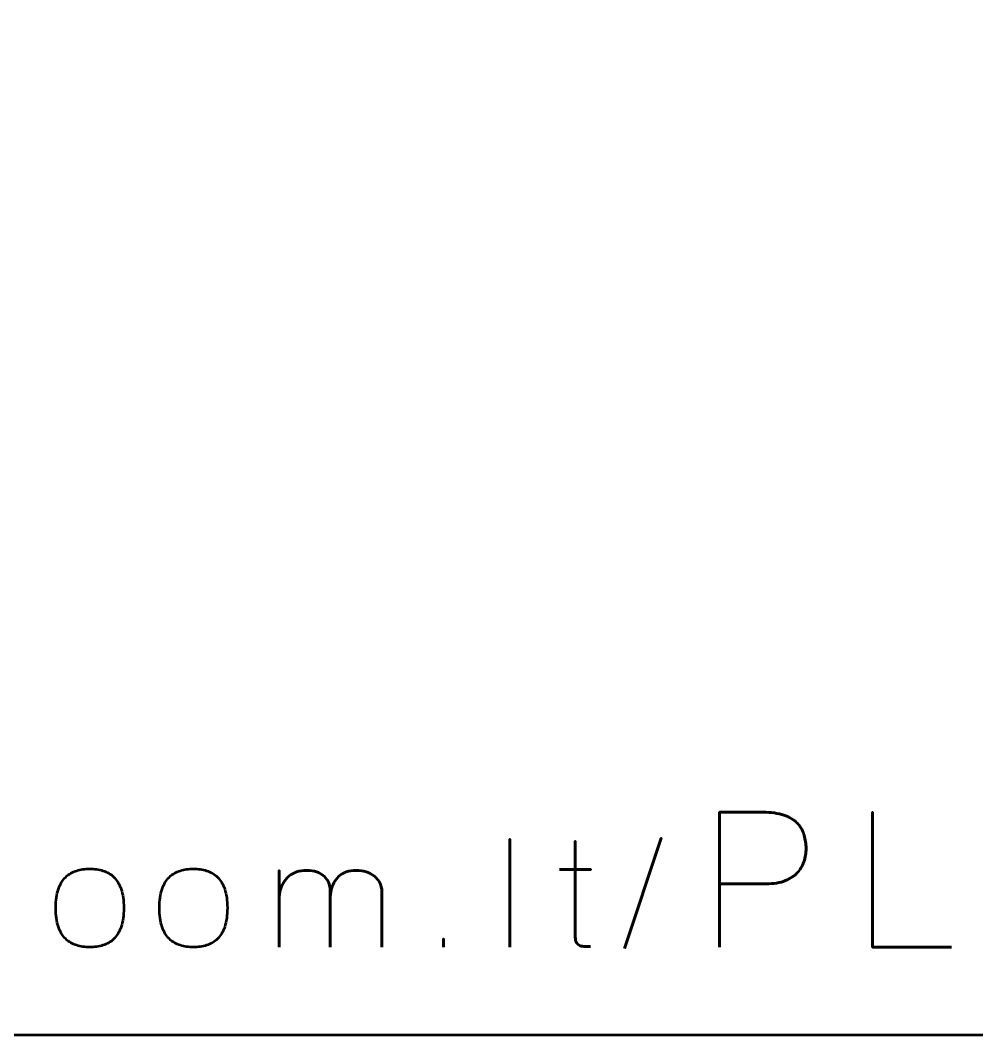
# Model space of a CAD drawing. Header units: centimetres. Extents: x -21 to 0, y -29.7 to 0.
# Drawn here: x -7.496 to -3.892, y -29.7 to -25.876 of the extents above; entities that cross this region are included whole.
import ezdxf

# ---------------------------------------------------------------- set-up
doc = ezdxf.new("R2010")
doc.units = ezdxf.units.CM
doc.header["$MEASUREMENT"] = 0
doc.layers.add('Layer 1', color=7, linetype='Continuous')

msp = doc.modelspace()

# ---------------------------------------------------------------- linework, layer by layer
at = {"layer": 'Layer 1', "color": 1, "lineweight": 53}
msp.add_open_spline([(-21.00003, -29.19995), (-21.00003, -29.19995), (-21.00003, -5.89992), (-21.00003, -5.89992), (-21.00003, -5.89992), (-21.00003, -5.81709), (-20.93286, -5.74992), (-20.85003, -5.74992), (-20.85003, -5.74992), (-20.7672, -5.74992), (-20.70003, -5.68275), (-20.70003, -5.59992), (-20.70003, -5.59992), (-20.70003, -5.51709), (-20.7672, -5.44992), (-20.85003, -5.44992), (-20.85003, -5.44992), (-20.93286, -5.44992), (-21.00003, -5.38275), (-21.00003, -5.29992), (-21.00003, -5.29992), (-21.00003, -5.21709), (-20.93286, -5.14992), (-20.85003, -5.14992), (-20.85003, -5.14992), (-20.7672, -5.14992), (-20.70003, -5.08275), (-20.70003, -4.99992), (-20.70003, -4.99992), (-20.70003, -4.91709), (-20.7672, -4.84992), (-20.85003, -4.84992), (-20.85003, -4.84992), (-20.93286, -4.84992), (-21.00003, -4.78275), (-21.00003, -4.69992), (-21.00003, -4.69992), (-21.00003, -4.61709), (-20.93286, -4.54992), (-20.85003, -4.54992), (-20.85003, -4.54992), (-20.7672, -4.54992), (-20.70003, -4.48275), (-20.70003, -4.39992), (-20.70003, -4.39992), (-20.70003, -4.31709), (-20.7672, -4.24992), (-20.85003, -4.24992), (-20.85003, -4.24992), (-20.93286, -4.24992), (-21.00003, -4.18275), (-21.00003, -4.09992), (-21.00003, -4.09992), (-21.00003, -4.01709), (-20.93286, -3.94992), (-20.85003, -3.94992), (-20.85003, -3.94992), (-20.7672, -3.94992), (-20.70003, -3.88275), (-20.70003, -3.79992), (-20.70003, -3.79992), (-20.70003, -3.71709), (-20.7672, -3.64992), (-20.85003, -3.64992), (-20.85003, -3.64992), (-20.93286, -3.64992), (-21.00003, -3.58275), (-21.00003, -3.49992), (-21.00003, -3.49992), (-21.00003, -3.41709), (-20.93286, -3.34992), (-20.85003, -3.34992), (-20.85003, -3.34992), (-20.7672, -3.34992), (-20.70003, -3.28275), (-20.70003, -3.19992), (-20.70003, -3.19992), (-20.70003, -3.11709), (-20.7672, -3.04992), (-20.85003, -3.04992), (-20.85003, -3.04992), (-20.93286, -3.04992), (-21.00003, -2.98275), (-21.00003, -2.89992), (-21.00003, -2.89992), (-21.00003, -2.81709), (-20.93286, -2.74992), (-20.85003, -2.74992), (-20.85003, -2.74992), (-20.7672, -2.74992), (-20.70003, -2.68275), (-20.70003, -2.59992), (-20.70003, -2.59992), (-20.70003, -2.51709), (-20.7672, -2.44992), (-20.85003, -2.44992), (-20.85003, -2.44992), (-20.93286, -2.44992), (-21.00003, -2.38275), (-21.00003, -2.29992), (-21.00003, -2.29992), (-21.00003, -2.21709), (-20.93286, -2.14992), (-20.85003, -2.14992), (-20.85003, -2.14992), (-20.7672, -2.14992), (-20.70003, -2.08275), (-20.70003, -1.99992), (-20.70003, -1.99992), (-20.70003, -1.91709), (-20.7672, -1.84992), (-20.85003, -1.84992), (-20.85003, -1.84992), (-20.93286, -1.84992), (-21.00003, -1.78275), (-21.00003, -1.69992), (-21.00003, -1.69992), (-21.00003, -1.61709), (-20.93286, -1.54992), (-20.85003, -1.54992), (-20.85003, -1.54992), (-20.7672, -1.54992), (-20.70003, -1.48275), (-20.70003, -1.39992), (-20.70003, -1.39992), (-20.70003, -1.31709), (-20.7672, -1.24992), (-20.85003, -1.24992), (-20.85003, -1.24992), (-20.93286, -1.24992), (-21.00003, -1.18275), (-21.00003, -1.09992), (-21.00003, -1.09992), (-21.00003, -1.09992), (-21.00003, -0.49992), (-21.00003, -0.49992), (-21.00003, -0.49992), (-21.00003, -0.22295), (-20.77694, 0.00004), (-20.49994, 0.00004), (-20.49994, 0.00004), (-20.49994, 0.00004), (-0.50008, 0.00004), (-0.50008, 0.00004), (-0.50008, 0.00004), (-0.22294, 0.00004), (0.00002, -0.22295), (0.00002, -0.49992), (0.00002, -0.49992), (0.00002, -0.49992), (0.00002, -29.19995), (0.00002, -29.19995), (0.00002, -29.19995), (0.00002, -29.47695), (-0.22294, -29.70004), (-0.50008, -29.70004), (-0.50008, -29.70004), (-0.50008, -29.70004), (-20.49994, -29.70004), (-20.49994, -29.70004), (-20.49994, -29.70004), (-20.77694, -29.70004), (-21.00003, -29.47695), (-21.00003, -29.19995)], degree=3, knots=[0, 0, 0, 0, 0.0243902, 0.0243902, 0.0243902, 0.0243902, 0.0487805, 0.0487805, 0.0487805, 0.0487805, 0.0731707, 0.0731707, 0.0731707, 0.0731707, 0.097561, 0.097561, 0.097561, 0.097561, 0.1219512, 0.1219512, 0.1219512, 0.1219512, 0.1463415, 0.1463415, 0.1463415, 0.1463415, 0.1707317, 0.1707317, 0.1707317, 0.1707317, 0.195122, 0.195122, 0.195122, 0.195122, 0.2195122, 0.2195122, 0.2195122, 0.2195122, 0.2439024, 0.2439024, 0.2439024, 0.2439024, 0.2682927, 0.2682927, 0.2682927, 0.2682927, 0.2926829, 0.2926829, 0.2926829, 0.2926829, 0.3170732, 0.3170732, 0.3170732, 0.3170732, 0.3414634, 0.3414634, 0.3414634, 0.3414634, 0.3658537, 0.3658537, 0.3658537, 0.3658537, 0.3902439, 0.3902439, 0.3902439, 0.3902439, 0.4146341, 0.4146341, 0.4146341, 0.4146341, 0.4390244, 0.4390244, 0.4390244, 0.4390244, 0.4634146, 0.4634146, 0.4634146, 0.4634146, 0.4878049, 0.4878049, 0.4878049, 0.4878049, 0.5121951, 0.5121951, 0.5121951, 0.5121951, 0.5365854, 0.5365854, 0.5365854, 0.5365854, 0.5609756, 0.5609756, 0.5609756, 0.5609756, 0.5853659, 0.5853659, 0.5853659, 0.5853659, 0.6097561, 0.6097561, 0.6097561, 0.6097561, 0.6341463, 0.6341463, 0.6341463, 0.6341463, 0.6585366, 0.6585366, 0.6585366, 0.6585366, 0.6829268, 0.6829268, 0.6829268, 0.6829268, 0.7073171, 0.7073171, 0.7073171, 0.7073171, 0.7317073, 0.7317073, 0.7317073, 0.7317073, 0.7560976, 0.7560976, 0.7560976, 0.7560976, 0.7804878, 0.7804878, 0.7804878, 0.7804878, 0.804878, 0.804878, 0.804878, 0.804878, 0.8292683, 0.8292683, 0.8292683, 0.8292683, 0.8536585, 0.8536585, 0.8536585, 0.8536585, 0.8780488, 0.8780488, 0.8780488, 0.8780488, 0.902439, 0.902439, 0.902439, 0.902439, 0.9268293, 0.9268293, 0.9268293, 0.9268293, 0.9512195, 0.9512195, 0.9512195, 0.9512195, 0.9756098, 0.9756098, 0.9756098, 0.9756098, 1, 1, 1, 1], dxfattribs=at)
at = {"layer": 'Layer 1', "color": 5, "lineweight": 53}
for points, knots in [([(-4.86086, -29.36992), (-4.86086, -29.36992), (-4.86086, -28.86121), (-4.86086, -28.86121), (-4.86086, -28.86121), (-4.86086, -28.86121), (-4.69858, -28.86121), (-4.69858, -28.86121), (-4.69858, -28.86121), (-4.66612, -28.86133), (-4.63943, -28.86497), (-4.61838, -28.87203), (-4.61838, -28.87203), (-4.59745, -28.87897), (-4.58099, -28.88861), (-4.56911, -28.90084), (-4.56911, -28.90084), (-4.55723, -28.91295), (-4.54877, -28.92683), (-4.54359, -28.94247), (-4.54359, -28.94247), (-4.53854, -28.95811), (-4.5356, -28.97445), (-4.53489, -28.99174), (-4.53489, -28.99174), (-4.53407, -29.00903), (-4.53607, -29.02596), (-4.54077, -29.04242), (-4.54077, -29.04242), (-4.54559, -29.05889), (-4.55371, -29.07382), (-4.56535, -29.08723), (-4.56535, -29.08723), (-4.57687, -29.10063), (-4.59251, -29.11133), (-4.61215, -29.11921), (-4.61215, -29.11921), (-4.63179, -29.12721), (-4.65613, -29.13121), (-4.68517, -29.13144), (-4.68517, -29.13144), (-4.68517, -29.13144), (-4.86086, -29.13144), (-4.86086, -29.13144), (-4.86086, -29.13144), (-4.86086, -29.13144), (-4.68517, -29.13144), (-4.68517, -29.13144), (-4.68517, -29.13144), (-4.65672, -29.13121), (-4.63261, -29.12721), (-4.61309, -29.11921), (-4.61309, -29.11921), (-4.59345, -29.11133), (-4.57781, -29.10063), (-4.56605, -29.08723), (-4.56605, -29.08723), (-4.55441, -29.07382), (-4.54606, -29.05889), (-4.54112, -29.04242), (-4.54112, -29.04242), (-4.53618, -29.02596), (-4.53407, -29.00903), (-4.53489, -28.99174), (-4.53489, -28.99174), (-4.5356, -28.97445), (-4.53854, -28.95811), (-4.54383, -28.94247), (-4.54383, -28.94247), (-4.549, -28.92683), (-4.5577, -28.91295), (-4.56958, -28.90084), (-4.56958, -28.90084), (-4.58157, -28.88861), (-4.59804, -28.87897), (-4.61897, -28.87203), (-4.61897, -28.87203), (-4.64002, -28.86497), (-4.66648, -28.86133), (-4.69858, -28.86121), (-4.69858, -28.86121), (-4.69858, -28.86121), (-4.86086, -28.86121), (-4.86086, -28.86121), (-4.86086, -28.86121), (-4.86086, -28.86121), (-4.86086, -29.36992), (-4.86086, -29.36992)], [0, 0, 0, 0, 0.0454545, 0.0454545, 0.0454545, 0.0454545, 0.0909091, 0.0909091, 0.0909091, 0.0909091, 0.1363636, 0.1363636, 0.1363636, 0.1363636, 0.1818182, 0.1818182, 0.1818182, 0.1818182, 0.2272727, 0.2272727, 0.2272727, 0.2272727, 0.2727273, 0.2727273, 0.2727273, 0.2727273, 0.3181818, 0.3181818, 0.3181818, 0.3181818, 0.3636364, 0.3636364, 0.3636364, 0.3636364, 0.4090909, 0.4090909, 0.4090909, 0.4090909, 0.4545455, 0.4545455, 0.4545455, 0.4545455, 0.5, 0.5, 0.5, 0.5, 0.5454545, 0.5454545, 0.5454545, 0.5454545, 0.5909091, 0.5909091, 0.5909091, 0.5909091, 0.6363636, 0.6363636, 0.6363636, 0.6363636, 0.6818182, 0.6818182, 0.6818182, 0.6818182, 0.7272727, 0.7272727, 0.7272727, 0.7272727, 0.7727273, 0.7727273, 0.7727273, 0.7727273, 0.8181818, 0.8181818, 0.8181818, 0.8181818, 0.8636364, 0.8636364, 0.8636364, 0.8636364, 0.9090909, 0.9090909, 0.9090909, 0.9090909, 0.9545455, 0.9545455, 0.9545455, 0.9545455, 1, 1, 1, 1]), ([(-3.98667, -29.36992), (-3.98667, -29.36992), (-4.28371, -29.36992), (-4.28371, -29.36992), (-4.28371, -29.36992), (-4.28371, -29.36992), (-4.28371, -28.86121), (-4.28371, -28.86121), (-4.28371, -28.86121), (-4.28371, -28.86121), (-4.28371, -29.36992), (-4.28371, -29.36992), (-4.28371, -29.36992), (-4.28371, -29.36992), (-3.98667, -29.36992), (-3.98667, -29.36992)], [0, 0, 0, 0, 0.25, 0.25, 0.25, 0.25, 0.5, 0.5, 0.5, 0.5, 0.75, 0.75, 0.75, 0.75, 1, 1, 1, 1]), ([(-5.65165, -29.36992), (-5.65165, -29.36992), (-5.65165, -28.96296), (-5.65165, -28.96296), (-5.65165, -28.96296), (-5.65165, -28.96296), (-5.65165, -29.36992), (-5.65165, -29.36992)], [0, 0, 0, 0, 0.5, 0.5, 0.5, 0.5, 1, 1, 1, 1]), ([(-5.34685, -29.3671), (-5.35381, -29.36766), (-5.36077, -29.36785), (-5.36755, -29.36766), (-5.36755, -29.36766), (-5.37432, -29.36747), (-5.38044, -29.36644), (-5.38599, -29.36437), (-5.38599, -29.36437), (-5.39154, -29.36239), (-5.39596, -29.35882), (-5.39934, -29.35374), (-5.39934, -29.35374), (-5.40264, -29.34866), (-5.40433, -29.34142), (-5.40442, -29.3321), (-5.40442, -29.3321), (-5.40442, -29.32768), (-5.40442, -29.32016), (-5.40442, -29.30962), (-5.40442, -29.30962), (-5.40442, -29.29899), (-5.40442, -29.28619), (-5.40442, -29.27105), (-5.40442, -29.27105), (-5.40442, -29.2559), (-5.40442, -29.23935), (-5.40442, -29.22138), (-5.40442, -29.22138), (-5.40442, -29.20341), (-5.40442, -29.18488), (-5.40442, -29.16569), (-5.40442, -29.16569), (-5.40442, -29.1465), (-5.40442, -29.12759), (-5.40442, -29.10887), (-5.40442, -29.10887), (-5.40442, -29.09015), (-5.40442, -29.07255), (-5.40442, -29.056), (-5.40442, -29.056), (-5.40442, -29.03944), (-5.40442, -29.02476), (-5.40442, -29.01207), (-5.40442, -29.01207), (-5.40442, -28.99927), (-5.40442, -28.9893), (-5.40442, -28.98196), (-5.40442, -28.98196), (-5.40442, -28.97472), (-5.40442, -28.97095), (-5.40442, -28.97086), (-5.40442, -28.97086), (-5.40442, -28.97095), (-5.40442, -28.97472), (-5.40442, -28.98196), (-5.40442, -28.98196), (-5.40442, -28.9893), (-5.40442, -28.99927), (-5.40442, -29.01207), (-5.40442, -29.01207), (-5.40442, -29.02476), (-5.40442, -29.03944), (-5.40442, -29.056), (-5.40442, -29.056), (-5.40442, -29.07255), (-5.40442, -29.09015), (-5.40442, -29.10887), (-5.40442, -29.10887), (-5.40442, -29.12759), (-5.40442, -29.1465), (-5.40442, -29.16569), (-5.40442, -29.16569), (-5.40442, -29.18488), (-5.40442, -29.20341), (-5.40442, -29.22138), (-5.40442, -29.22138), (-5.40442, -29.23935), (-5.40442, -29.2559), (-5.40442, -29.27105), (-5.40442, -29.27105), (-5.40442, -29.28619), (-5.40442, -29.29899), (-5.40442, -29.30962), (-5.40442, -29.30962), (-5.40442, -29.32016), (-5.40442, -29.32768), (-5.40442, -29.3321), (-5.40442, -29.3321), (-5.40433, -29.34142), (-5.40264, -29.34866), (-5.39934, -29.35374), (-5.39934, -29.35374), (-5.39596, -29.35882), (-5.39154, -29.36239), (-5.38599, -29.36437), (-5.38599, -29.36437), (-5.38044, -29.36644), (-5.37432, -29.36747), (-5.36755, -29.36766), (-5.36755, -29.36766), (-5.36077, -29.36785), (-5.35381, -29.36766), (-5.34685, -29.3671)], [0, 0, 0, 0, 0.0384615, 0.0384615, 0.0384615, 0.0384615, 0.0769231, 0.0769231, 0.0769231, 0.0769231, 0.1153846, 0.1153846, 0.1153846, 0.1153846, 0.1538462, 0.1538462, 0.1538462, 0.1538462, 0.1923077, 0.1923077, 0.1923077, 0.1923077, 0.2307692, 0.2307692, 0.2307692, 0.2307692, 0.2692308, 0.2692308, 0.2692308, 0.2692308, 0.3076923, 0.3076923, 0.3076923, 0.3076923, 0.3461538, 0.3461538, 0.3461538, 0.3461538, 0.3846154, 0.3846154, 0.3846154, 0.3846154, 0.4230769, 0.4230769, 0.4230769, 0.4230769, 0.4615385, 0.4615385, 0.4615385, 0.4615385, 0.5, 0.5, 0.5, 0.5, 0.5384615, 0.5384615, 0.5384615, 0.5384615, 0.5769231, 0.5769231, 0.5769231, 0.5769231, 0.6153846, 0.6153846, 0.6153846, 0.6153846, 0.6538462, 0.6538462, 0.6538462, 0.6538462, 0.6923077, 0.6923077, 0.6923077, 0.6923077, 0.7307692, 0.7307692, 0.7307692, 0.7307692, 0.7692308, 0.7692308, 0.7692308, 0.7692308, 0.8076923, 0.8076923, 0.8076923, 0.8076923, 0.8461538, 0.8461538, 0.8461538, 0.8461538, 0.8846154, 0.8846154, 0.8846154, 0.8846154, 0.9230769, 0.9230769, 0.9230769, 0.9230769, 0.9615385, 0.9615385, 0.9615385, 0.9615385, 1, 1, 1, 1]), ([(-5.21872, -29.37556), (-5.21872, -29.37556), (-5.08043, -28.95901), (-5.08043, -28.95901), (-5.08043, -28.95901), (-5.08043, -28.95901), (-5.21872, -29.37556), (-5.21872, -29.37556)], [0, 0, 0, 0, 0.5, 0.5, 0.5, 0.5, 1, 1, 1, 1]), ([(-7.23434, -29.36992), (-7.21656, -29.37001), (-7.20001, -29.36776), (-7.18458, -29.36296), (-7.18458, -29.36296), (-7.16915, -29.35816), (-7.15551, -29.35016), (-7.14384, -29.33897), (-7.14384, -29.33897), (-7.13208, -29.32778), (-7.12296, -29.31263), (-7.11628, -29.29344), (-7.11628, -29.29344), (-7.1097, -29.27434), (-7.10631, -29.25054), (-7.10621, -29.22204), (-7.10621, -29.22204), (-7.10631, -29.19363), (-7.1097, -29.16992), (-7.11628, -29.15092), (-7.11628, -29.15092), (-7.12296, -29.13191), (-7.13208, -29.11677), (-7.14384, -29.10557), (-7.14384, -29.10557), (-7.15551, -29.09447), (-7.16915, -29.08648), (-7.18458, -29.08168), (-7.18458, -29.08168), (-7.20001, -29.07688), (-7.21656, -29.07462), (-7.23434, -29.07472), (-7.23434, -29.07472), (-7.25193, -29.07462), (-7.26849, -29.07688), (-7.28392, -29.08168), (-7.28392, -29.08168), (-7.29935, -29.08648), (-7.31289, -29.09447), (-7.32465, -29.10557), (-7.32465, -29.10557), (-7.33641, -29.11677), (-7.34563, -29.13191), (-7.35231, -29.15092), (-7.35231, -29.15092), (-7.35899, -29.16992), (-7.36238, -29.19363), (-7.36247, -29.22204), (-7.36247, -29.22204), (-7.36238, -29.25054), (-7.35899, -29.27434), (-7.35231, -29.29344), (-7.35231, -29.29344), (-7.34563, -29.31263), (-7.33641, -29.32778), (-7.32465, -29.33897), (-7.32465, -29.33897), (-7.31289, -29.35016), (-7.29935, -29.35816), (-7.28392, -29.36296), (-7.28392, -29.36296), (-7.26849, -29.36776), (-7.25193, -29.37001), (-7.23434, -29.36992)], [0, 0, 0, 0, 0.0625, 0.0625, 0.0625, 0.0625, 0.125, 0.125, 0.125, 0.125, 0.1875, 0.1875, 0.1875, 0.1875, 0.25, 0.25, 0.25, 0.25, 0.3125, 0.3125, 0.3125, 0.3125, 0.375, 0.375, 0.375, 0.375, 0.4375, 0.4375, 0.4375, 0.4375, 0.5, 0.5, 0.5, 0.5, 0.5625, 0.5625, 0.5625, 0.5625, 0.625, 0.625, 0.625, 0.625, 0.6875, 0.6875, 0.6875, 0.6875, 0.75, 0.75, 0.75, 0.75, 0.8125, 0.8125, 0.8125, 0.8125, 0.875, 0.875, 0.875, 0.875, 0.9375, 0.9375, 0.9375, 0.9375, 1, 1, 1, 1]), ([(-7.23434, -29.36992), (-7.21656, -29.37001), (-7.20001, -29.36776), (-7.18458, -29.36296), (-7.18458, -29.36296), (-7.16915, -29.35816), (-7.15551, -29.35016), (-7.14384, -29.33897), (-7.14384, -29.33897), (-7.13208, -29.32778), (-7.12296, -29.31263), (-7.11628, -29.29344), (-7.11628, -29.29344), (-7.1097, -29.27434), (-7.10631, -29.25054), (-7.10621, -29.22204), (-7.10621, -29.22204), (-7.10631, -29.19363), (-7.1097, -29.16992), (-7.11628, -29.15092), (-7.11628, -29.15092), (-7.12296, -29.13191), (-7.13208, -29.11677), (-7.14384, -29.10557), (-7.14384, -29.10557), (-7.15551, -29.09447), (-7.16915, -29.08648), (-7.18458, -29.08168), (-7.18458, -29.08168), (-7.20001, -29.07688), (-7.21656, -29.07462), (-7.23434, -29.07472), (-7.23434, -29.07472), (-7.25193, -29.07462), (-7.26849, -29.07688), (-7.28392, -29.08168), (-7.28392, -29.08168), (-7.29935, -29.08648), (-7.31289, -29.09447), (-7.32465, -29.10557), (-7.32465, -29.10557), (-7.33641, -29.11677), (-7.34563, -29.13191), (-7.35231, -29.15092), (-7.35231, -29.15092), (-7.35899, -29.16992), (-7.36238, -29.19363), (-7.36247, -29.22204), (-7.36247, -29.22204), (-7.36238, -29.25054), (-7.35899, -29.27434), (-7.35231, -29.29344), (-7.35231, -29.29344), (-7.34563, -29.31263), (-7.33641, -29.32778), (-7.32465, -29.33897), (-7.32465, -29.33897), (-7.31289, -29.35016), (-7.29935, -29.35816), (-7.28392, -29.36296), (-7.28392, -29.36296), (-7.26849, -29.36776), (-7.25193, -29.37001), (-7.23434, -29.36992)], [0, 0, 0, 0, 0.0625, 0.0625, 0.0625, 0.0625, 0.125, 0.125, 0.125, 0.125, 0.1875, 0.1875, 0.1875, 0.1875, 0.25, 0.25, 0.25, 0.25, 0.3125, 0.3125, 0.3125, 0.3125, 0.375, 0.375, 0.375, 0.375, 0.4375, 0.4375, 0.4375, 0.4375, 0.5, 0.5, 0.5, 0.5, 0.5625, 0.5625, 0.5625, 0.5625, 0.625, 0.625, 0.625, 0.625, 0.6875, 0.6875, 0.6875, 0.6875, 0.75, 0.75, 0.75, 0.75, 0.8125, 0.8125, 0.8125, 0.8125, 0.875, 0.875, 0.875, 0.875, 0.9375, 0.9375, 0.9375, 0.9375, 1, 1, 1, 1]), ([(-6.84375, -29.36992), (-6.82597, -29.37001), (-6.80942, -29.36776), (-6.79399, -29.36296), (-6.79399, -29.36296), (-6.77856, -29.35816), (-6.76492, -29.35016), (-6.75325, -29.33897), (-6.75325, -29.33897), (-6.74149, -29.32778), (-6.73237, -29.31263), (-6.72569, -29.29344), (-6.72569, -29.29344), (-6.71911, -29.27434), (-6.71572, -29.25054), (-6.71562, -29.22204), (-6.71562, -29.22204), (-6.71572, -29.19363), (-6.71911, -29.16992), (-6.72569, -29.15092), (-6.72569, -29.15092), (-6.73237, -29.13191), (-6.74149, -29.11677), (-6.75325, -29.10557), (-6.75325, -29.10557), (-6.76492, -29.09447), (-6.77856, -29.08648), (-6.79399, -29.08168), (-6.79399, -29.08168), (-6.80942, -29.07688), (-6.82597, -29.07462), (-6.84375, -29.07472), (-6.84375, -29.07472), (-6.86134, -29.07462), (-6.8779, -29.07688), (-6.89333, -29.08168), (-6.89333, -29.08168), (-6.90876, -29.08648), (-6.9223, -29.09447), (-6.93406, -29.10557), (-6.93406, -29.10557), (-6.94582, -29.11677), (-6.95504, -29.13191), (-6.96172, -29.15092), (-6.96172, -29.15092), (-6.9684, -29.16992), (-6.97179, -29.19363), (-6.97188, -29.22204), (-6.97188, -29.22204), (-6.97179, -29.25054), (-6.9684, -29.27434), (-6.96172, -29.29344), (-6.96172, -29.29344), (-6.95504, -29.31263), (-6.94582, -29.32778), (-6.93406, -29.33897), (-6.93406, -29.33897), (-6.9223, -29.35016), (-6.90876, -29.35816), (-6.89333, -29.36296), (-6.89333, -29.36296), (-6.8779, -29.36776), (-6.86134, -29.37001), (-6.84375, -29.36992)], [0, 0, 0, 0, 0.0625, 0.0625, 0.0625, 0.0625, 0.125, 0.125, 0.125, 0.125, 0.1875, 0.1875, 0.1875, 0.1875, 0.25, 0.25, 0.25, 0.25, 0.3125, 0.3125, 0.3125, 0.3125, 0.375, 0.375, 0.375, 0.375, 0.4375, 0.4375, 0.4375, 0.4375, 0.5, 0.5, 0.5, 0.5, 0.5625, 0.5625, 0.5625, 0.5625, 0.625, 0.625, 0.625, 0.625, 0.6875, 0.6875, 0.6875, 0.6875, 0.75, 0.75, 0.75, 0.75, 0.8125, 0.8125, 0.8125, 0.8125, 0.875, 0.875, 0.875, 0.875, 0.9375, 0.9375, 0.9375, 0.9375, 1, 1, 1, 1]), ([(-6.84375, -29.36992), (-6.82597, -29.37001), (-6.80942, -29.36776), (-6.79399, -29.36296), (-6.79399, -29.36296), (-6.77856, -29.35816), (-6.76492, -29.35016), (-6.75325, -29.33897), (-6.75325, -29.33897), (-6.74149, -29.32778), (-6.73237, -29.31263), (-6.72569, -29.29344), (-6.72569, -29.29344), (-6.71911, -29.27434), (-6.71572, -29.25054), (-6.71562, -29.22204), (-6.71562, -29.22204), (-6.71572, -29.19363), (-6.71911, -29.16992), (-6.72569, -29.15092), (-6.72569, -29.15092), (-6.73237, -29.13191), (-6.74149, -29.11677), (-6.75325, -29.10557), (-6.75325, -29.10557), (-6.76492, -29.09447), (-6.77856, -29.08648), (-6.79399, -29.08168), (-6.79399, -29.08168), (-6.80942, -29.07688), (-6.82597, -29.07462), (-6.84375, -29.07472), (-6.84375, -29.07472), (-6.86134, -29.07462), (-6.8779, -29.07688), (-6.89333, -29.08168), (-6.89333, -29.08168), (-6.90876, -29.08648), (-6.9223, -29.09447), (-6.93406, -29.10557), (-6.93406, -29.10557), (-6.94582, -29.11677), (-6.95504, -29.13191), (-6.96172, -29.15092), (-6.96172, -29.15092), (-6.9684, -29.16992), (-6.97179, -29.19363), (-6.97188, -29.22204), (-6.97188, -29.22204), (-6.97179, -29.25054), (-6.9684, -29.27434), (-6.96172, -29.29344), (-6.96172, -29.29344), (-6.95504, -29.31263), (-6.94582, -29.32778), (-6.93406, -29.33897), (-6.93406, -29.33897), (-6.9223, -29.35016), (-6.90876, -29.35816), (-6.89333, -29.36296), (-6.89333, -29.36296), (-6.8779, -29.36776), (-6.86134, -29.37001), (-6.84375, -29.36992)], [0, 0, 0, 0, 0.0625, 0.0625, 0.0625, 0.0625, 0.125, 0.125, 0.125, 0.125, 0.1875, 0.1875, 0.1875, 0.1875, 0.25, 0.25, 0.25, 0.25, 0.3125, 0.3125, 0.3125, 0.3125, 0.375, 0.375, 0.375, 0.375, 0.4375, 0.4375, 0.4375, 0.4375, 0.5, 0.5, 0.5, 0.5, 0.5625, 0.5625, 0.5625, 0.5625, 0.625, 0.625, 0.625, 0.625, 0.6875, 0.6875, 0.6875, 0.6875, 0.75, 0.75, 0.75, 0.75, 0.8125, 0.8125, 0.8125, 0.8125, 0.875, 0.875, 0.875, 0.875, 0.9375, 0.9375, 0.9375, 0.9375, 1, 1, 1, 1]), ([(-6.32786, -29.36992), (-6.32786, -29.36983), (-6.32786, -29.3671), (-6.32786, -29.36174), (-6.32786, -29.36174), (-6.32786, -29.35647), (-6.32786, -29.34922), (-6.32786, -29.3401), (-6.32786, -29.3401), (-6.32786, -29.33088), (-6.32786, -29.32053), (-6.32786, -29.30887), (-6.32786, -29.30887), (-6.32786, -29.2973), (-6.32786, -29.28516), (-6.32786, -29.27237), (-6.32786, -29.27237), (-6.32786, -29.25967), (-6.32786, -29.24715), (-6.32786, -29.23474), (-6.32786, -29.23474), (-6.32786, -29.22232), (-6.32786, -29.21065), (-6.32786, -29.19993), (-6.32786, -29.19993), (-6.32786, -29.18911), (-6.32786, -29.17989), (-6.32786, -29.17208), (-6.32786, -29.17208), (-6.32786, -29.16437), (-6.32786, -29.15882), (-6.32786, -29.15543), (-6.32786, -29.15543), (-6.32776, -29.15016), (-6.32861, -29.14424), (-6.33021, -29.13775), (-6.33021, -29.13775), (-6.33181, -29.13116), (-6.33454, -29.12458), (-6.33839, -29.11799), (-6.33839, -29.11799), (-6.34225, -29.11131), (-6.34761, -29.1052), (-6.35429, -29.09955), (-6.35429, -29.09955), (-6.36106, -29.09391), (-6.36953, -29.08939), (-6.37969, -29.08591), (-6.37969, -29.08591), (-6.38995, -29.08243), (-6.40217, -29.08055), (-6.41647, -29.08036), (-6.41647, -29.08036), (-6.43077, -29.08036), (-6.44357, -29.08234), (-6.45476, -29.08629), (-6.45476, -29.08629), (-6.46605, -29.09033), (-6.47574, -29.09588), (-6.48402, -29.10294), (-6.48402, -29.10294), (-6.4922, -29.11), (-6.49907, -29.11809), (-6.50443, -29.1273), (-6.50443, -29.1273), (-6.50979, -29.13643), (-6.51375, -29.14612), (-6.51638, -29.15647), (-6.51638, -29.15647), (-6.51901, -29.16672), (-6.52033, -29.17716), (-6.52033, -29.18761), (-6.52033, -29.18761), (-6.52033, -29.17716), (-6.51901, -29.16672), (-6.51638, -29.15647), (-6.51638, -29.15647), (-6.51375, -29.14612), (-6.50979, -29.13643), (-6.50443, -29.1273), (-6.50443, -29.1273), (-6.49907, -29.11809), (-6.4922, -29.11), (-6.48402, -29.10294), (-6.48402, -29.10294), (-6.47574, -29.09588), (-6.46605, -29.09033), (-6.45476, -29.08629), (-6.45476, -29.08629), (-6.44357, -29.08234), (-6.43077, -29.08036), (-6.41647, -29.08036), (-6.41647, -29.08036), (-6.40217, -29.08055), (-6.38995, -29.08243), (-6.37969, -29.08591), (-6.37969, -29.08591), (-6.36953, -29.08939), (-6.36106, -29.09391), (-6.35429, -29.09955), (-6.35429, -29.09955), (-6.34761, -29.1052), (-6.34225, -29.11131), (-6.33839, -29.11799), (-6.33839, -29.11799), (-6.33454, -29.12458), (-6.33181, -29.13116), (-6.33021, -29.13775), (-6.33021, -29.13775), (-6.32861, -29.14424), (-6.32776, -29.15016), (-6.32786, -29.15543), (-6.32786, -29.15543), (-6.32786, -29.15882), (-6.32786, -29.16437), (-6.32786, -29.17208), (-6.32786, -29.17208), (-6.32786, -29.17989), (-6.32786, -29.18911), (-6.32786, -29.19993), (-6.32786, -29.19993), (-6.32786, -29.21065), (-6.32786, -29.22232), (-6.32786, -29.23474), (-6.32786, -29.23474), (-6.32786, -29.24715), (-6.32786, -29.25967), (-6.32786, -29.27237), (-6.32786, -29.27237), (-6.32786, -29.28516), (-6.32786, -29.2973), (-6.32786, -29.30887), (-6.32786, -29.30887), (-6.32786, -29.32053), (-6.32786, -29.33088), (-6.32786, -29.3401), (-6.32786, -29.3401), (-6.32786, -29.34922), (-6.32786, -29.35647), (-6.32786, -29.36174), (-6.32786, -29.36174), (-6.32786, -29.3671), (-6.32786, -29.36983), (-6.32786, -29.36992)], [0, 0, 0, 0, 0.0277778, 0.0277778, 0.0277778, 0.0277778, 0.0555556, 0.0555556, 0.0555556, 0.0555556, 0.0833333, 0.0833333, 0.0833333, 0.0833333, 0.1111111, 0.1111111, 0.1111111, 0.1111111, 0.1388889, 0.1388889, 0.1388889, 0.1388889, 0.1666667, 0.1666667, 0.1666667, 0.1666667, 0.1944444, 0.1944444, 0.1944444, 0.1944444, 0.2222222, 0.2222222, 0.2222222, 0.2222222, 0.25, 0.25, 0.25, 0.25, 0.2777778, 0.2777778, 0.2777778, 0.2777778, 0.3055556, 0.3055556, 0.3055556, 0.3055556, 0.3333333, 0.3333333, 0.3333333, 0.3333333, 0.3611111, 0.3611111, 0.3611111, 0.3611111, 0.3888889, 0.3888889, 0.3888889, 0.3888889, 0.4166667, 0.4166667, 0.4166667, 0.4166667, 0.4444444, 0.4444444, 0.4444444, 0.4444444, 0.4722222, 0.4722222, 0.4722222, 0.4722222, 0.5, 0.5, 0.5, 0.5, 0.5277778, 0.5277778, 0.5277778, 0.5277778, 0.5555556, 0.5555556, 0.5555556, 0.5555556, 0.5833333, 0.5833333, 0.5833333, 0.5833333, 0.6111111, 0.6111111, 0.6111111, 0.6111111, 0.6388889, 0.6388889, 0.6388889, 0.6388889, 0.6666667, 0.6666667, 0.6666667, 0.6666667, 0.6944444, 0.6944444, 0.6944444, 0.6944444, 0.7222222, 0.7222222, 0.7222222, 0.7222222, 0.75, 0.75, 0.75, 0.75, 0.7777778, 0.7777778, 0.7777778, 0.7777778, 0.8055556, 0.8055556, 0.8055556, 0.8055556, 0.8333333, 0.8333333, 0.8333333, 0.8333333, 0.8611111, 0.8611111, 0.8611111, 0.8611111, 0.8888889, 0.8888889, 0.8888889, 0.8888889, 0.9166667, 0.9166667, 0.9166667, 0.9166667, 0.9444444, 0.9444444, 0.9444444, 0.9444444, 0.9722222, 0.9722222, 0.9722222, 0.9722222, 1, 1, 1, 1]), ([(-6.52033, -29.36992), (-6.52033, -29.36992), (-6.52033, -29.08036), (-6.52033, -29.08036), (-6.52033, -29.08036), (-6.52033, -29.08036), (-6.52033, -29.36992), (-6.52033, -29.36992)], [0, 0, 0, 0, 0.5, 0.5, 0.5, 0.5, 1, 1, 1, 1]), ([(-6.13369, -29.36992), (-6.13369, -29.36983), (-6.13369, -29.3671), (-6.13369, -29.36174), (-6.13369, -29.36174), (-6.13369, -29.35647), (-6.13369, -29.34922), (-6.13369, -29.3401), (-6.13369, -29.3401), (-6.13369, -29.33088), (-6.13369, -29.32053), (-6.13369, -29.30887), (-6.13369, -29.30887), (-6.13369, -29.2973), (-6.13369, -29.28516), (-6.13369, -29.27237), (-6.13369, -29.27237), (-6.13369, -29.25967), (-6.13369, -29.24715), (-6.13369, -29.23474), (-6.13369, -29.23474), (-6.13369, -29.22232), (-6.13369, -29.21065), (-6.13369, -29.19993), (-6.13369, -29.19993), (-6.13369, -29.18911), (-6.13369, -29.17989), (-6.13369, -29.17208), (-6.13369, -29.17208), (-6.13369, -29.16437), (-6.13369, -29.15882), (-6.13369, -29.15543), (-6.13369, -29.15543), (-6.13369, -29.15016), (-6.13472, -29.14424), (-6.13689, -29.13775), (-6.13689, -29.13775), (-6.13896, -29.13116), (-6.14234, -29.12458), (-6.14705, -29.11799), (-6.14705, -29.11799), (-6.15166, -29.11131), (-6.15777, -29.1052), (-6.1653, -29.09955), (-6.1653, -29.09955), (-6.17282, -29.09391), (-6.18195, -29.08939), (-6.19267, -29.08591), (-6.19267, -29.08591), (-6.2034, -29.08243), (-6.21591, -29.08055), (-6.23021, -29.08036), (-6.23021, -29.08036), (-6.24451, -29.08036), (-6.25711, -29.08234), (-6.26793, -29.08629), (-6.26793, -29.08629), (-6.27866, -29.09033), (-6.28788, -29.09588), (-6.29559, -29.10294), (-6.29559, -29.10294), (-6.30321, -29.11), (-6.30932, -29.11809), (-6.31412, -29.1273), (-6.31412, -29.1273), (-6.31892, -29.13643), (-6.3224, -29.14612), (-6.32456, -29.15647), (-6.32456, -29.15647), (-6.32682, -29.16672), (-6.32786, -29.17716), (-6.32786, -29.18761), (-6.32786, -29.18761), (-6.32786, -29.17716), (-6.32682, -29.16672), (-6.32456, -29.15647), (-6.32456, -29.15647), (-6.3224, -29.14612), (-6.31892, -29.13643), (-6.31412, -29.1273), (-6.31412, -29.1273), (-6.30932, -29.11809), (-6.30321, -29.11), (-6.29559, -29.10294), (-6.29559, -29.10294), (-6.28788, -29.09588), (-6.27866, -29.09033), (-6.26793, -29.08629), (-6.26793, -29.08629), (-6.25711, -29.08234), (-6.24451, -29.08036), (-6.23021, -29.08036), (-6.23021, -29.08036), (-6.21591, -29.08055), (-6.2034, -29.08243), (-6.19267, -29.08591), (-6.19267, -29.08591), (-6.18195, -29.08939), (-6.17282, -29.09391), (-6.1653, -29.09955), (-6.1653, -29.09955), (-6.15777, -29.1052), (-6.15166, -29.11131), (-6.14705, -29.11799), (-6.14705, -29.11799), (-6.14234, -29.12458), (-6.13896, -29.13116), (-6.13689, -29.13775), (-6.13689, -29.13775), (-6.13472, -29.14424), (-6.13369, -29.15016), (-6.13369, -29.15543), (-6.13369, -29.15543), (-6.13369, -29.15882), (-6.13369, -29.16437), (-6.13369, -29.17208), (-6.13369, -29.17208), (-6.13369, -29.17989), (-6.13369, -29.18911), (-6.13369, -29.19993), (-6.13369, -29.19993), (-6.13369, -29.21065), (-6.13369, -29.22232), (-6.13369, -29.23474), (-6.13369, -29.23474), (-6.13369, -29.24715), (-6.13369, -29.25967), (-6.13369, -29.27237), (-6.13369, -29.27237), (-6.13369, -29.28516), (-6.13369, -29.2973), (-6.13369, -29.30887), (-6.13369, -29.30887), (-6.13369, -29.32053), (-6.13369, -29.33088), (-6.13369, -29.3401), (-6.13369, -29.3401), (-6.13369, -29.34922), (-6.13369, -29.35647), (-6.13369, -29.36174), (-6.13369, -29.36174), (-6.13369, -29.3671), (-6.13369, -29.36983), (-6.13369, -29.36992)], [0, 0, 0, 0, 0.0277778, 0.0277778, 0.0277778, 0.0277778, 0.0555556, 0.0555556, 0.0555556, 0.0555556, 0.0833333, 0.0833333, 0.0833333, 0.0833333, 0.1111111, 0.1111111, 0.1111111, 0.1111111, 0.1388889, 0.1388889, 0.1388889, 0.1388889, 0.1666667, 0.1666667, 0.1666667, 0.1666667, 0.1944444, 0.1944444, 0.1944444, 0.1944444, 0.2222222, 0.2222222, 0.2222222, 0.2222222, 0.25, 0.25, 0.25, 0.25, 0.2777778, 0.2777778, 0.2777778, 0.2777778, 0.3055556, 0.3055556, 0.3055556, 0.3055556, 0.3333333, 0.3333333, 0.3333333, 0.3333333, 0.3611111, 0.3611111, 0.3611111, 0.3611111, 0.3888889, 0.3888889, 0.3888889, 0.3888889, 0.4166667, 0.4166667, 0.4166667, 0.4166667, 0.4444444, 0.4444444, 0.4444444, 0.4444444, 0.4722222, 0.4722222, 0.4722222, 0.4722222, 0.5, 0.5, 0.5, 0.5, 0.5277778, 0.5277778, 0.5277778, 0.5277778, 0.5555556, 0.5555556, 0.5555556, 0.5555556, 0.5833333, 0.5833333, 0.5833333, 0.5833333, 0.6111111, 0.6111111, 0.6111111, 0.6111111, 0.6388889, 0.6388889, 0.6388889, 0.6388889, 0.6666667, 0.6666667, 0.6666667, 0.6666667, 0.6944444, 0.6944444, 0.6944444, 0.6944444, 0.7222222, 0.7222222, 0.7222222, 0.7222222, 0.75, 0.75, 0.75, 0.75, 0.7777778, 0.7777778, 0.7777778, 0.7777778, 0.8055556, 0.8055556, 0.8055556, 0.8055556, 0.8333333, 0.8333333, 0.8333333, 0.8333333, 0.8611111, 0.8611111, 0.8611111, 0.8611111, 0.8888889, 0.8888889, 0.8888889, 0.8888889, 0.9166667, 0.9166667, 0.9166667, 0.9166667, 0.9444444, 0.9444444, 0.9444444, 0.9444444, 0.9722222, 0.9722222, 0.9722222, 0.9722222, 1, 1, 1, 1]), ([(-5.46369, -29.07754), (-5.46369, -29.07754), (-5.34572, -29.07754), (-5.34572, -29.07754), (-5.34572, -29.07754), (-5.34572, -29.07754), (-5.46369, -29.07754), (-5.46369, -29.07754)], [0, 0, 0, 0, 0.5, 0.5, 0.5, 0.5, 1, 1, 1, 1]), ([(-5.90057, -29.36992), (-5.90057, -29.36992), (-5.90057, -29.33888), (-5.90057, -29.33888), (-5.90057, -29.33888), (-5.90057, -29.33888), (-5.90057, -29.36992), (-5.90057, -29.36992)], [0, 0, 0, 0, 0.5, 0.5, 0.5, 0.5, 1, 1, 1, 1])]:
    msp.add_open_spline(points, degree=3, knots=knots, dxfattribs=at)

doc.saveas('drawing.dxf')
